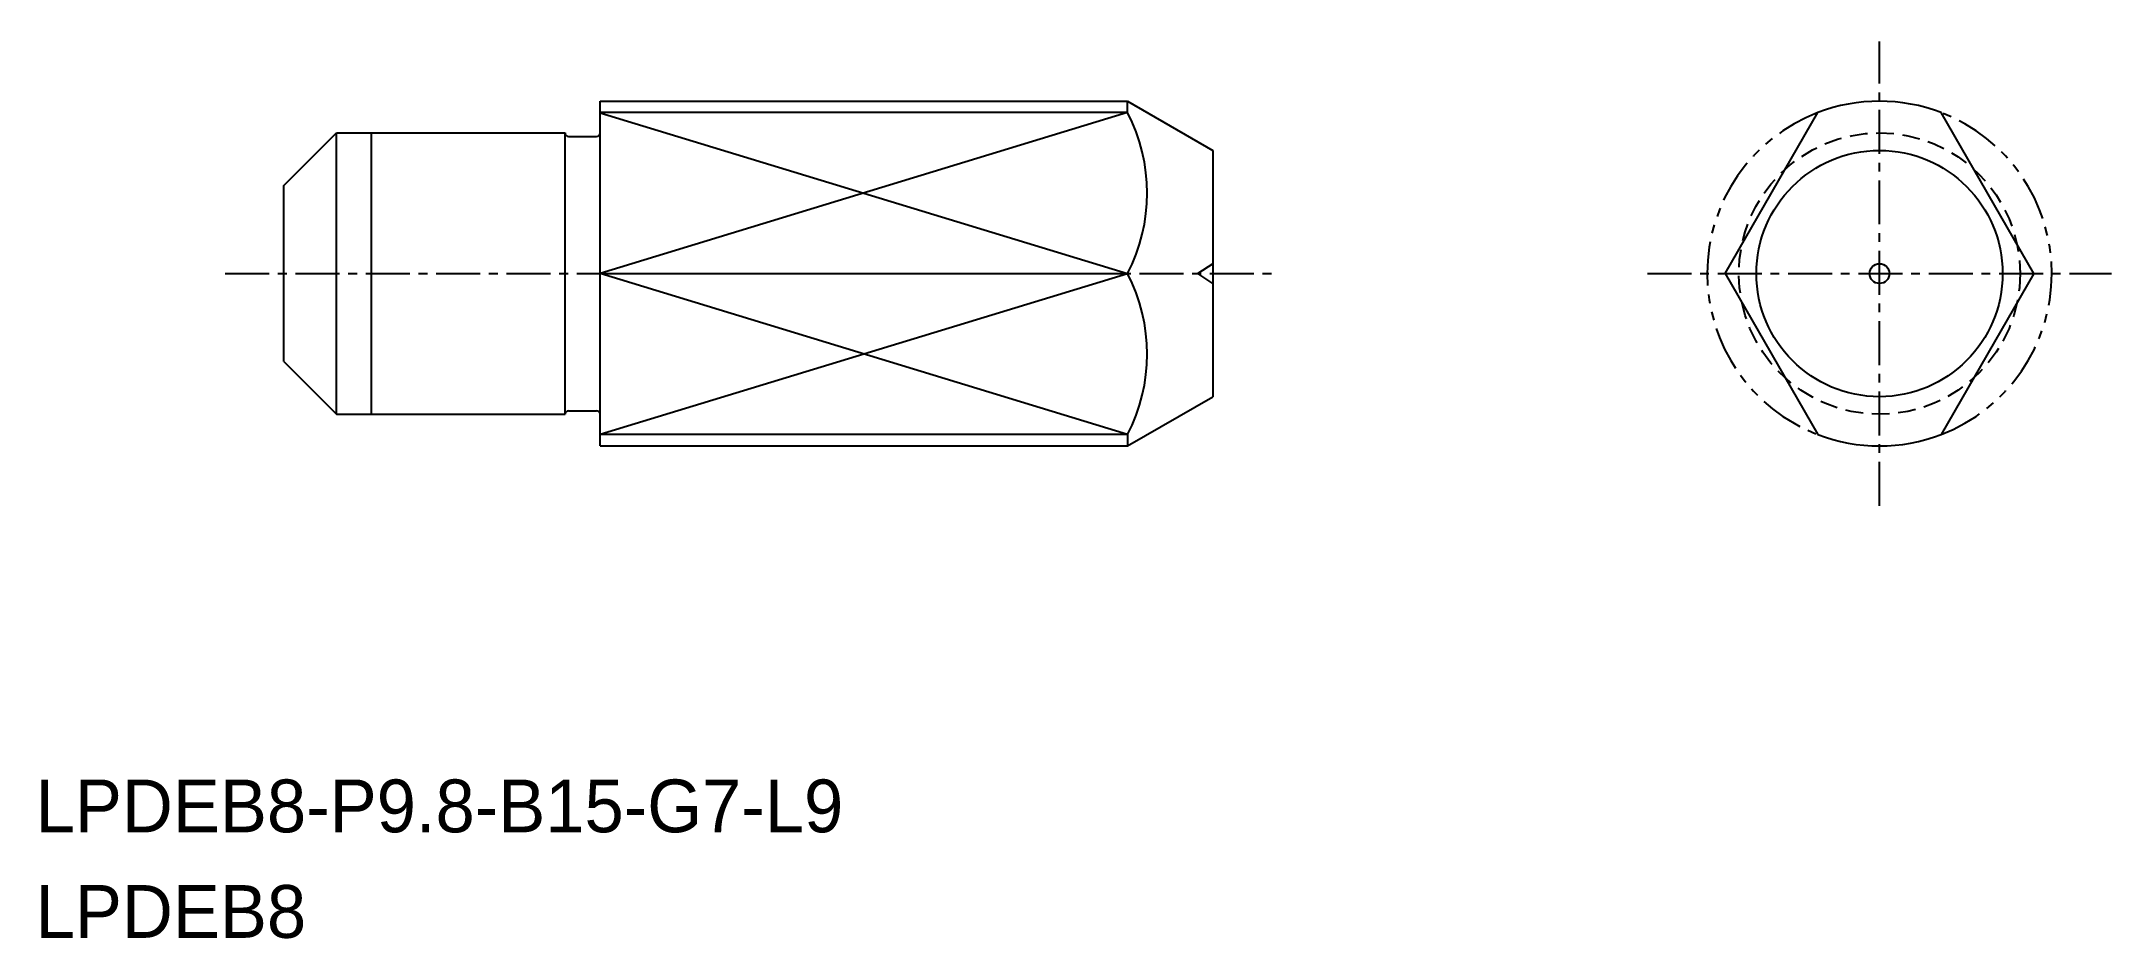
# Model space of a CAD drawing. Extents: x -1873.2 to -1814.4, y -653.1 to -627.6.
import ezdxf

# ---------------------------------------------------------------- set-up
doc = ezdxf.new("R2010")
doc.units = 0
for name, pattern in [('CENTER', [2, 1.25, -0.25, 0.25, -0.25]), ('DASHED', [0.75, 0.5, -0.25]), ('PHANTOM', [2.5, 1.25, -0.25, 0.25, -0.25, 0.25, -0.25])]:
    doc.linetypes.add(name, pattern=pattern)
doc.layers.get('0').update_dxf_attribs({"linetype": 'CONTINUOUS'})
doc.layers.add('CENTER', color=1, linetype='CENTER')

msp = doc.modelspace()

# ---------------------------------------------------------------- linework, layer by layer
for p, q in [((-1857.357, -629.278), (-1842.357, -629.278)), ((-1857.357, -639.078), (-1857.357, -629.278)), ((-1842.357, -629.602), (-1842.357, -629.278)), ((-1842.357, -629.278), (-1839.932, -630.678)), ((-1842.357, -629.602), (-1857.357, -629.602)), ((-1866.357, -631.678), (-1864.857, -630.178)), ((-1864.857, -638.178), (-1864.857, -630.178)), ((-1864.857, -630.178), (-1858.357, -630.178)), ((-1863.857, -638.178), (-1863.857, -630.178)), ((-1858.357, -638.178), (-1858.357, -630.178)), ((-1858.357, -638.178), (-1858.357, -630.178)), ((-1858.257, -630.278), (-1857.457, -630.278)), ((-1857.357, -630.178), (-1857.357, -630.178)), ((-1839.932, -630.678), (-1839.932, -637.678)), ((-1866.357, -636.678), (-1866.357, -631.678)), ((-1866.357, -636.678), (-1864.857, -638.178)), ((-1858.257, -638.078), (-1857.457, -638.078)), ((-1842.357, -639.078), (-1839.932, -637.678)), ((-1864.857, -638.178), (-1858.357, -638.178)), ((-1857.357, -638.178), (-1857.357, -638.178)), ((-1842.357, -638.755), (-1857.357, -638.755)), ((-1857.357, -639.078), (-1842.357, -639.078)), ((-1842.357, -638.755), (-1842.357, -639.078))]:
    msp.add_line(p, q)
at = {"color": 3, "linetype": 'CONTINUOUS'}
for p, q in [((-1842.357, -629.602), (-1857.357, -634.178)), ((-1857.357, -629.613), (-1842.357, -634.178)), ((-1857.357, -638.744), (-1842.357, -634.178)), ((-1842.357, -638.755), (-1857.357, -634.178))]:
    msp.add_line(p, q, dxfattribs=at)
at = {"color": 7, "linetype": 'CONTINUOUS'}
for p, q in [((-1825.369, -634.178), (-1822.727, -629.602)), ((-1816.584, -634.178), (-1819.227, -629.602)), ((-1857.357, -634.178), (-1842.357, -634.178)), ((-1825.369, -634.178), (-1822.727, -638.755)), ((-1816.584, -634.178), (-1819.227, -638.755))]:
    msp.add_line(p, q, dxfattribs=at)
at = {"color": 3}
for p in [(-1839.932, -633.898), (-1839.932, -634.459)]:
    msp.add_line(p, (-1840.365, -634.178), dxfattribs=at)
at = {"color": 3, "linetype": 'DASHED'}
msp.add_circle((-1820.977, -634.178), 4, dxfattribs=at)
for radius in [3.5, 0.281]:
    msp.add_circle((-1820.977, -634.178), radius)
for centre, radius, start, end in [((-1820.977, -634.178), 4.9, 69.07517, 110.92483), ((-1858.257, -630.178), 0.1, 180, 270), ((-1857.457, -630.178), 0.1, 270, 0), ((-1858.257, -638.178), 0.1, 90, 180), ((-1857.457, -638.178), 0.1, 0, 90), ((-1820.977, -634.178), 4.9, 249.07517, 290.92483)]:
    msp.add_arc(centre, radius, start, end)
at = {"color": 7, "linetype": 'CONTINUOUS'}
for centre, start, end in [((-1846.789, -631.89), 332.69009, 27.30991), ((-1846.789, -636.467), 332.69006, 27.30988)]:
    msp.add_arc(centre, 4.988, start, end, dxfattribs=at)
at = {"color": 3, "linetype": 'PHANTOM'}
for start, end in [(110.92483, 249.07517), (290.92483, 69.07517)]:
    msp.add_arc((-1820.977, -634.178), 4.9, start, end, dxfattribs=at)
at = {"layer": 'CENTER', "color": 1, "linetype": 'CENTER'}
for p, q in [((-1820.977, -640.778), (-1820.977, -627.578)), ((-1868.02, -634.178), (-1838.095, -634.178)), ((-1827.577, -634.178), (-1814.377, -634.178))]:
    msp.add_line(p, q, dxfattribs=at)

# ---------------------------------------------------------------- texts
for s, p in [('LPDEB8-P9.8-B15-G7-L9 ', (-1873.411, -650.061)), ('LPDEB8', (-1873.411, -653.061))]:
    msp.add_text(s, height=1.5).set_placement(p)

doc.saveas('drawing.dxf')
